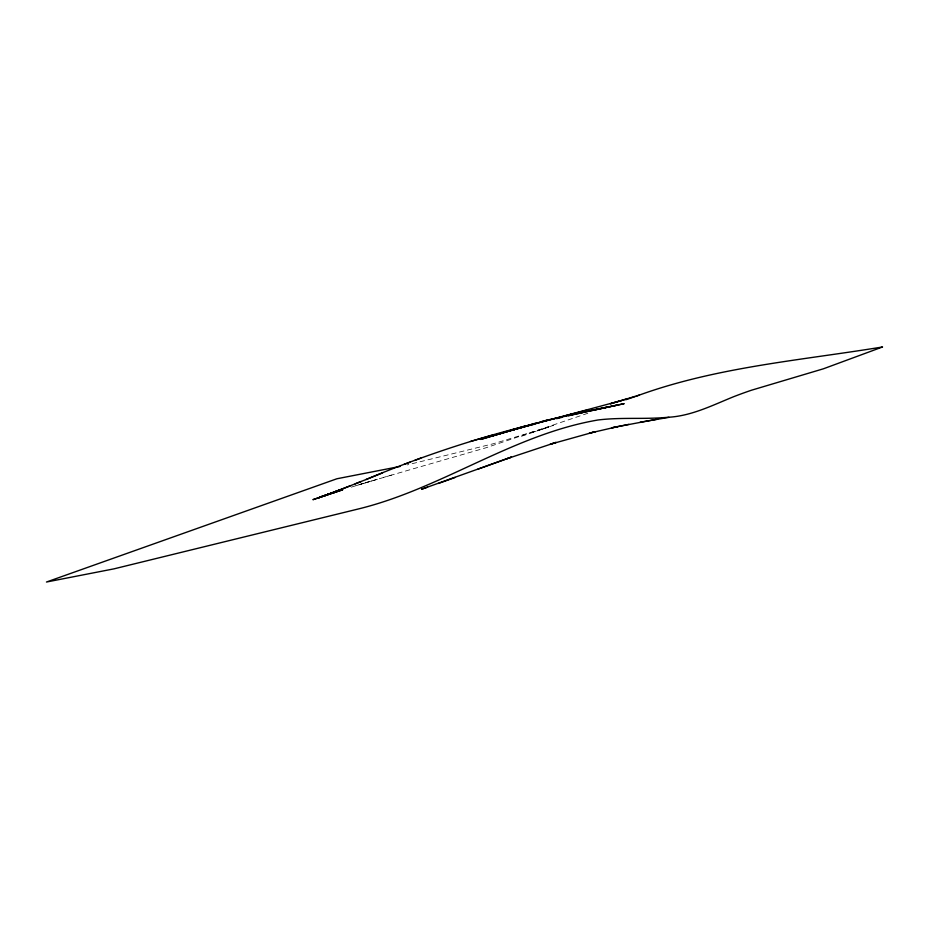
<?xml version="1.0" encoding="UTF-8"?>
<svg xmlns="http://www.w3.org/2000/svg" width="929" height="929" viewBox="0 0 929 929"><rect width="100%" height="100%" fill="white"/><g stroke="black" fill="none" stroke-linecap="round" stroke-linejoin="round"><path stroke-width="0.7" stroke-dasharray="4.64 3.48" d="M587.825 413.266L485.844 447.813L383.654 477.367M542.455 429.117L553.347 425.366L519.671 436.909M531.539 432.751L548.4 427.108L493.462 443.702L407.25 464.906M351.29 487.144L365.643 482.708M355.981 485.704L394.662 474.162M371.646 480.955L360.649 484.241L377.662 479.178"/><path stroke-width="1.39" d="M532.445 424.379C475.555 438.314 419.931 456.847 365.956 479.561M382.585 472.896L355.192 483.858M361.079 481.536L333.639 492.3L350.314 485.821M404.138 464.395L410.037 462.189M414.949 460.308L420.849 458.09M427.503 487.191L421.557 489.235L511.403 457.103L477.854 469.18M438.395 483.463L455.175 477.436M505.481 459.205L556.099 442.39L550.131 444.283L595.315 431.671L589.253 433.216L617.657 426.632L657.604 419.13M334.382 492.289L312.91 499.686L336.716 491.708M625.844 399.737L635.366 396.474M636.737 396.021C715.783 367.013 800.124 360.51 882.55 346.97L823.442 368.79L751.422 390.238A1844.715 881.307 79 0 0 733.666 396.695C712.346 405.334 691.292 416.087 667.858 417.295C644.598 419.478 621.141 417.121 597.928 420.001C512.936 434.551 441.867 488.48 358.757 508.871L114 568.85L46.45 582.03L336.925 478.76L400.248 466.404M335.415 492.115L319.797 497.12L330.747 493.624M325.765 495.145L342.696 489.815L333.093 492.765M639.326 395.104L610.33 403.801L627.342 398.808M333.023 492.788L339.549 490.779M470.446 441.472L493.508 434.888M621.338 400.585L541.131 422.126M524.606 426.121L491.627 436.038L547.773 419.989L624.172 403.65L584.991 411.988M509.661 430.777L519.323 428.083L480.653 439.429L536.683 422.858M527.718 425.645L532.549 424.344M510.973 430.417L525.454 426.527M569.059 414.88L586.176 410.304M510.602 430.197L516.64 428.594M537.717 422.997L574.087 413.544M520.948 427.7L525.384 426.539M528.09 425.842L535.998 423.798M541.723 421.545L547.773 419.989M537.392 423.09L539.819 422.474M556.599 418.654L561.894 417.365M568.513 415.774L583.098 412.36M578.337 413.475L582.332 412.581M564.995 415.89L582.297 412.116M595.617 409.619L618.04 404.905M628.887 424.344L611.526 427.863L617.657 426.632M588.417 410.839L605.778 407.366M640.151 422.219L668.95 417.342M328.715 494.112L322.816 496.365L339.526 490.024L328.715 494.112M334.637 491.964L317.869 498.06L334.637 491.964"/></g></svg>
